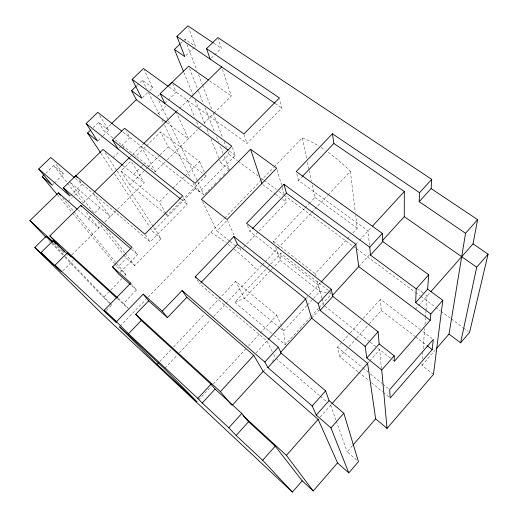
<?xml version="1.0" encoding="UTF-8"?>
<svg xmlns="http://www.w3.org/2000/svg" width="518" height="518" viewBox="0 0 518 518"><rect width="100%" height="100%" fill="white"/><g stroke="black" fill="none" stroke-linecap="round" stroke-linejoin="round"><path stroke-width="0.39" stroke-dasharray="2.59 1.94" d="M433.462 374.404L421.93 365.378L422.105 362.982M422.403 358.993L422.882 352.603M423.18 348.608L424.676 328.639M424.974 324.644L425.453 318.253M425.511 317.456L425.99 311.065M426.049 310.269L427.123 295.888L424.54 293.984M328.237 290.41L280.775 253.334L280.16 260.263L274.106 266.725M356.662 460.107L347.157 451.774L352.434 445.674M421.93 365.378L435.988 349.138M320.247 417.009L330.672 405.193L328.833 403.613M367.592 363.351L369.172 361.564M369.697 360.968L379.694 349.637L381.423 368.557M415.41 309.162L418.071 306.144M418.602 305.542L429.785 292.877M357.886 371.6L339.879 356.857L348.478 347.222M349.015 346.62L356.008 338.785M356.546 338.183L368.907 324.333M369.444 323.731L381.267 310.476L380.439 299.229L420.558 329.759M339.879 356.857L337.464 347.202L349.818 333.411M350.356 332.809L362.71 319.017M363.248 318.421L380.439 299.229M274.151 335.379L285.224 344.69L310.263 317.243M310.806 316.647L318.428 308.294M318.971 307.698L331.488 293.978M263.183 371.419L266.381 367.903M272.254 361.46L273.86 359.706M311.713 318.181L319.282 309.874M358.721 266.615L369.722 254.552M306.85 305.652L283.566 331.06L285.224 344.69M307.394 305.063L319.846 291.472L328.224 292.787M255.957 352.959L268 339.853M306.19 298.297L308.838 295.415M309.369 294.839L320.532 282.686M355.814 244.289L359.019 240.805M359.557 240.222L371.341 227.396M198.627 399.954L211.195 386.331M213.384 383.961L245.642 349.022M248.375 346.056L259.855 333.624M260.399 333.029L276.8 315.261L235.651 281.28L207.983 310.547M315.799 275.997L315.19 273.679L346.853 239.374M347.397 238.785L350.673 235.237M352.855 232.873L357.226 228.14L355.678 215.339M271.691 333.307L234.79 302.272L267.476 267.482M268.033 266.893L270.247 264.536M270.804 263.947L280.775 253.334M270.247 270.83L244.373 298.42L234.79 302.272M270.797 270.247L273.556 267.307M164.97 368.123L177.15 355.193M179.364 352.849L210.36 319.943M213.681 316.414L225.304 304.079M225.861 303.49L261.836 265.3M262.393 264.711L264.601 262.361M265.158 261.778L277.331 248.854M277.881 248.271L311.072 213.034M311.629 212.445L327.674 195.416M328.224 194.826L350.356 171.341A63.701 20.759 43.3 0 0 326.392 151.036M159.842 361.46L170.908 349.754M173.679 346.827L204.662 314.057M274.281 243.551L273.478 241.271L304.435 208.534M304.985 207.951L308.857 203.852M309.408 203.27L314.938 197.423L312.257 184.913M243.622 247.19L286.454 202.247L284.9 196.827M272.254 351.605L266.912 341.045L199.637 283.922L200.751 282.763M321.788 298.18L318.363 285.049L249.838 231.404L252.059 229.085M369.431 245.234L368.097 230.924L298.439 180.562L301.761 177.085M120.072 326.191L145.83 299.572M148.07 297.261L224.255 218.538M224.812 217.961L260.146 181.449M260.709 180.873L273.608 167.541M274.164 166.964L302.208 137.989A63.701 20.759 43.3 0 1 318.959 146.134M229.519 241.038L216.945 230.97L227.544 219.995M128.289 308.424L123.569 303.231L136.474 289.976L131.235 283.676M106.345 310.528L111.694 305.05L65.598 256.701M109.337 302.875L103.445 297.436L108.489 292.294M110.729 290.009L121.944 278.58M124.747 275.725L125.868 274.585L116.084 262.73M123.99 255.109L126.483 258.281L134.751 265.533L161.098 238.681L153.619 227.195M193.052 183.178L195.545 188.254L204.06 194.917L207.42 191.492M207.977 190.915L211.901 186.92M214.141 184.635L216.382 182.355M219.185 179.5L220.869 177.784M223.109 175.505L225.349 173.219M227.59 170.934L229.267 169.224L223.931 155.691M120.26 272.267L137.594 254.655L132.945 248.42M75.395 178.432L150.142 241.9L187.192 204.234L183.1 196.536M122.999 132.103L199.352 191.88L235.263 155.381L232.368 147.546M169.218 87.121L247.047 143.402L281.87 108.009L279.811 99.495M165.87 214.368L167.113 215.384L206.028 175.945L205.374 174.508M125.868 274.585L117.631 267.256L126.483 258.281M161.098 238.681L152.739 231.663L195.545 188.254M229.267 169.224L220.674 162.775L228.962 154.37L227.81 151.36M165.922 213.397L159.188 202.117L169.405 191.828M172.811 188.403L184.732 176.398M185.302 175.829L199.488 161.538L160.593 131.941L134.162 157.977M71.976 254.714L101.509 225.304M104.791 222.041L144.224 182.77L131.669 162.024M115.32 139.866L155.387 171.659L165.061 162.024M167.34 159.758L197.539 129.681M199.255 127.978L201.547 125.693M203.839 123.413L213.584 113.707M214.161 113.138L231.358 96.011L222.41 69.237M62.827 270.791L73.271 260.373M165.248 213.856L129.856 184.881L145.293 169.567M145.869 168.998L147.585 167.295M148.154 166.731L159.589 155.387M160.159 154.817L168.169 146.879L160.593 131.941M88.448 219.023L91.304 216.194M94.729 212.801L99.877 207.712M133.683 174.249L140.902 167.1M141.459 166.55L144.794 163.254M83.016 203.237L94.166 192.275M129.72 157.323L131.98 155.102M132.543 154.545L143.318 143.952M176.081 111.739L178.963 108.909M179.539 108.34L191.064 97.015M129.856 184.881L120.94 170.992L130.711 161.37M70.565 195.539L82.174 184.194L78.542 179.364M119.257 147.973L120.94 146.322M121.503 145.772L129.934 137.535L126.502 131.598M164.834 103.438L167.702 100.641M168.272 100.084L176.295 92.243L172.863 84.408M211.299 58.048L214.083 55.329M214.64 54.785L221.322 48.258L218.363 39.115M68.279 201.431L72.242 197.552M74.501 195.338L79.597 190.359M113.086 157.601L119.14 151.677M122.449 148.446L124.1 146.834M157.802 113.869L165.695 106.145M157.66 96.348L159.376 94.671M112.814 137.879L104.034 130.912L110.956 124.223M52.104 185.179L53.833 183.508M54.403 182.951L63.604 174.048L54.681 162.581M98.161 140.592L102.629 136.26M103.192 135.722L108.78 130.309L99.398 115.015M142.411 97.747L147.559 92.761M149.844 90.546L152.706 87.775L144.159 69.936M185.981 55.555L195.441 46.393L188.733 28.179M45.72 173.329L53.723 165.618L63.604 174.048M93.123 127.693L98.685 122.339L108.78 130.309M136.72 85.723L142.418 80.238L152.706 87.775M180.536 43.544L184.971 39.271L195.441 46.393M328.988 292.903L332.032 293.382M213.966 43.337L221.322 48.258M275.252 103.496L281.87 108.009M209.673 80.879L231.358 96.011M314.938 197.423L357.226 228.14M417.43 288.746L423.892 293.505M229.409 151.062L235.263 155.381M228.962 154.37L237.412 160.625M238.066 161.111L258.223 176.029M261.473 178.432L263.422 179.875M264.076 180.355L276.431 189.504M279.034 191.427L283.586 194.794M284.233 195.273L355.762 248.213M356.41 248.692L414.937 292.003M415.585 292.482L420.137 295.849M420.784 296.335L435.094 306.921M435.742 307.401L440.294 310.768M440.947 311.253L450.699 318.466M451.346 318.952L463.053 327.609M463.701 328.095L468.253 331.462M262.794 184.654L274.941 193.687M275.582 194.166L280.057 197.494M282.614 199.391L286.454 202.247M166.828 122.591L188.403 138.785L176.418 112.471M423.109 331.701L432.025 338.481M168.169 146.879L204.105 174.469M204.746 174.961L206.028 175.945M381.267 310.476L415.002 336.376M415.643 336.862L426.463 345.169M273.478 241.271L315.19 273.679M328.872 290.909L330.769 292.392M324.87 306.132L369.612 341.634M370.24 342.139L377.175 347.636M377.803 348.135L391.925 359.343M392.54 359.829L394.373 361.286M180.886 199.197L187.192 204.234M230.147 241.543L240.838 250.11L239.53 247.196M123.07 165.669L144.224 182.77M120.94 170.992L159.188 202.117M337.464 347.202L362.315 367.43M362.937 367.935L367.91 371.982M370.396 374.002L382.2 383.611M382.821 384.116L389.037 389.173M358.508 372.112L369.069 380.756M371.548 382.789L382.731 391.945M383.352 392.45L388.94 397.028M279.895 327.998L244.373 298.42L235.651 281.28M280.503 328.509L283.566 331.06L281.106 325.317M70.862 182.88L110.263 216.595L93.02 193.402M276.075 358.469L319.632 395.739M320.247 396.264L326.379 401.515M131.481 249.359L137.594 254.655M77.765 209.706L98.776 228.03L85.787 211.707M131.702 285.709L136.474 289.976M118.214 298.342L123.569 303.231M117.418 298.679L127.551 307.945M66.867 254.396L68 255.432M53.891 243.395L64.005 252.661M109.926 303.418L111.694 305.05M48.854 240.371L51.081 242.696M51.638 243.279L64.452 256.675M65.009 257.258L103.445 297.436M52.273 242.722L65.041 256.119M62.652 250.977L64.219 252.635M57.77 195.254L72.216 212.633M72.734 213.254L114.536 263.532M115.054 264.154L117.631 267.256M62.548 197.831L73.355 210.936M73.873 211.564L115.572 262.102M53.723 165.618L67.178 182.757M67.677 183.391L82.627 202.434M98.077 222.105L123.491 254.474M69.697 181.883L93.531 212.535M106.443 229.137L124.819 252.765M125.317 253.399L134.751 265.533M145.286 234.829L150.142 241.9M100.861 153.173L112.833 171.283M114.607 173.97L149.637 226.962M150.078 227.635L152.739 231.663M105.232 152.849L116.667 170.422M117.107 171.095L153.179 226.515M197.228 280.057L199.637 283.922M98.685 122.339L104.034 130.912M166.317 214.057L167.113 215.384M141.019 146.212L155.387 171.659M273.679 354.429L275.103 357.245M142.418 80.238L146.698 88.934M148.478 92.56L159.887 115.76M162.03 120.111L163.099 122.287M164.523 125.181L190.553 178.108M202.48 201.508L216.945 230.97M195.5 183.981L199.352 191.88M158.825 100.531L168.214 120.137M168.564 120.862L197.442 181.119M197.792 181.844L204.06 194.917M199.488 161.538L205.05 173.783M227.389 220.26L234.278 235.548M276.8 315.261L280.801 324.598M187.6 100.414L194.846 117.547M196.736 122.021L198.938 127.234M183.871 72.533L192.69 94.159M195.124 100.123L205.465 125.486M206.986 129.215L209.117 134.434M210.943 138.908L220.674 162.775M247.455 225.518L249.838 231.404M189.536 68.467L198.135 90.268M198.433 91.026L203.47 103.807M204.953 107.563L214.737 132.381M216.518 136.888L218.596 142.152M220.377 146.665L223.634 154.934M184.971 39.271L185.541 40.78M186.985 44.542L197.047 70.869M198.485 74.631L202.221 84.408M202.506 85.159L211.707 109.233M213.151 112.995L222.636 137.82M224.074 141.582L226.372 147.604M330.672 405.193L335.994 420.215M336.26 420.966L347.157 451.774M275.615 247.351L280.16 260.263L319.846 291.472L316.809 279.869M244.127 134.661L247.047 143.402M277.143 169.723L282.019 186.758M282.239 187.535L284.68 196.05M321.995 298.957L323.608 305.134M296.782 173.783L298.439 180.562M302.208 137.989L306.727 159.104M307.401 162.231L309.078 170.053M309.246 170.836L311.422 181.002M350.356 171.341L355.29 212.14M321.011 147.416A63.701 20.759 43.3 0 1 325.181 150.194M210.794 232.446A65.559 11.105 43.4 0 1 226.139 242.832M228.095 244.328A65.559 11.105 43.4 0 1 232.109 247.494M234.162 249.158A65.559 11.105 43.4 0 1 257.414 269.995"/><path stroke-width="0.78" d="M382.666 240.346L404.273 216.647L404.318 191.505L333.883 143.48L332.439 133.786L296.231 171.529L382.355 233.372L382.815 241.576L370.487 255.102L416.207 288.824L415.663 302.674L430.814 313.986L430.238 320.292L394.373 361.286L394.172 355.795L379.176 343.946L378.069 331.792L332.854 296.4L331.261 289.29L246.562 223.31L283.968 184.311L369.748 247.17L370.487 255.102M436.506 348.536L449.002 334.104L465.54 233.255L419.198 201.651L419.535 192.677L431.721 179.345L217.871 37.594L206.514 48.64L210.185 59.136M419.198 201.651L431.118 188.565L431.721 179.345M415.663 302.674L427.628 289.148L428.703 274.754L382.815 241.576M432.187 349.566L433.294 339.452L389.659 389.678L390.183 398.044L432.187 349.566L427.097 345.661M427.628 289.148L442.825 300.278L433.462 374.404L387.03 428.412L375.647 418.855L367.592 363.351L311.713 318.181L305.665 298.867L237.438 244.373L233.883 236.519L195.215 276.832L196.018 278.121M430.846 291.666L473.031 243.861L477.609 219.658L431.118 188.565M449.002 334.104L460.619 342.819L476.702 267.184L488.085 254.17L473.031 243.861M488.085 254.17L469.554 332.426L460.619 342.819M186.83 297.326L167.456 317.586L162.283 311.15L182.109 290.494L186.83 297.326L253.768 355.342L263.183 371.419L318.162 419.373L337.535 462.885L348.789 472.902L358.443 461.667L343.829 413.241L329.059 400.634L325.615 390.883L281.157 353.14L278.341 347.209L195.215 276.832M206.514 48.64L279.435 97.947L243.881 133.935L171.931 82.271L160.23 93.648L231.844 146.121L195.15 183.262L124.598 128.296L112.542 140.022L182.724 195.836L144.846 234.181L75.809 175.738L63.377 187.827L132.012 247.17L112.568 266.861L130.756 283.1L104.235 310.237L116.505 321.672L143.221 294.133L148.672 300.887L135.703 314.309L141.278 320.48L210.988 384.188L215.112 389.05L241.796 413.455L248.562 421.723L275.22 446.147L302.208 480.846L313.209 490.993L337.535 462.885M352.959 445.066L375.647 418.855M52.706 242.307L46.16 236.312L34.79 247.481L102.603 314.361L292.398 492.1L302.208 480.846M348.789 472.902L330.97 427.913L343.829 413.241M387.03 428.412L381.747 369.975L394.172 355.795M430.814 313.986L442.825 300.278M313.209 490.993L286.409 455.354L318.162 419.373M331.747 403.975L367.592 363.351M330.97 427.913L316.265 415.112L329.059 400.634M381.747 369.975L366.809 357.938L379.176 343.946M292.398 492.1L262.684 460.269L275.22 446.147M316.265 415.112L312.205 405.989L325.615 390.883M366.809 357.938L365.125 346.374L378.069 331.792M416.207 288.824L428.703 274.754M465.54 233.255L477.609 219.658M262.684 460.269L236.137 435.489L248.562 421.723M236.137 435.489L228.801 427.784L241.796 413.455M232.576 404.992L263.183 371.419M280.329 352.603L311.713 318.181M332.252 295.655L358.721 266.615L355.814 244.289L286.435 193.117L283.968 184.311M312.205 405.989L267.948 367.631L281.157 353.14M365.125 346.374L320.098 310.399L332.854 296.4M267.948 367.631L264.815 362.011L278.341 347.209M320.098 310.399L318.207 303.58L331.261 289.29M369.748 247.17L382.355 233.372M228.801 427.784L202.253 403.01L215.112 389.05M231.572 405.024L220.409 391.647L253.768 355.342M268.544 339.264L305.665 298.867M321.076 282.096L355.814 244.289M372.423 226.217L404.318 191.505M202.253 403.01L197.824 398.439L210.988 384.188M157.077 364.387L119.509 326.774A67.411 0.913 43.4 0 1 164.42 368.712L196.982 401.728L157.077 364.387L158.735 362.632M201.308 282.18L237.438 244.373M252.609 228.503L286.435 193.117M302.318 176.502L333.883 143.48M197.824 398.439L128.49 333.76L141.278 320.48M250.582 149.236L201.424 199.352L227.059 219.528L276.696 168.175L250.582 149.236L261.901 183.417M66.822 253.419L52.991 240.773L41.026 252.57L61.733 271.892L54.992 265.203L67.346 252.926L116.822 298.135M64.381 251.347L49.812 235.884L80.795 205.426L130.873 248.828M94.742 191.712L129.157 157.88L129.992 159.259M143.894 143.389L176.081 111.739M191.641 96.445L221.646 66.945M46.07 237.458L29.915 220.571L58.43 192.845L77.176 209.194M74.294 177.415L103.03 149.469L122.449 165.171M167.987 86.299L188.643 66.207L208.359 79.966M111.532 123.666L136.318 99.696L131.598 90.656L136.15 86.266M57.252 194.632L42.288 176.632L44.004 174.98M100.421 152.499L87.561 133.042L90.903 129.83M183.566 71.782L174.436 49.411L179.979 44.075M42.288 176.632L52.104 185.179L38.74 168.978L50.719 157.485L74.158 177.389M87.561 133.042L97.604 141.129L86.137 123.511L97.772 112.354L121.736 131.119M131.598 90.656L141.841 98.297L132.168 79.351L143.473 68.512L167.929 86.195M174.436 49.411L184.868 56.637L176.903 36.441L187.892 25.9L213.299 42.89M332.439 133.786L419.535 192.677M176.903 36.441L274.585 103.043M404.273 216.647L476.702 267.184M132.168 79.351L228.108 150.103M136.318 99.696L166.194 122.112M358.721 266.615L430.238 320.292M233.883 236.519L318.207 303.58M86.137 123.511L180.251 198.692M182.109 290.494L264.815 362.011M38.74 168.978L70.014 196.082L63.377 187.827M148.672 300.887L167.456 317.586M143.221 294.133L162.283 311.15M130.51 284.641L118.583 273.977L112.568 266.861M49.812 235.884L117.625 297.798M135.703 314.309L220.409 391.647M29.915 220.571L52.998 241.699M242.955 415.572L286.409 455.354M54.992 265.203L116.621 322.688L104.235 310.237M34.79 247.481L54.306 265.702L41.026 252.57M116.505 321.672L128.49 333.76M46.16 236.312L49.495 239.808M52.991 240.773L55.711 243.641M67.346 252.926L71.121 256.947M58.43 192.845L60.489 195.338M80.795 205.426L81.792 206.682M75.809 175.738L77.176 177.551M112.542 140.022L118.13 149.067M160.23 93.648L164.834 103.438"/></g></svg>
